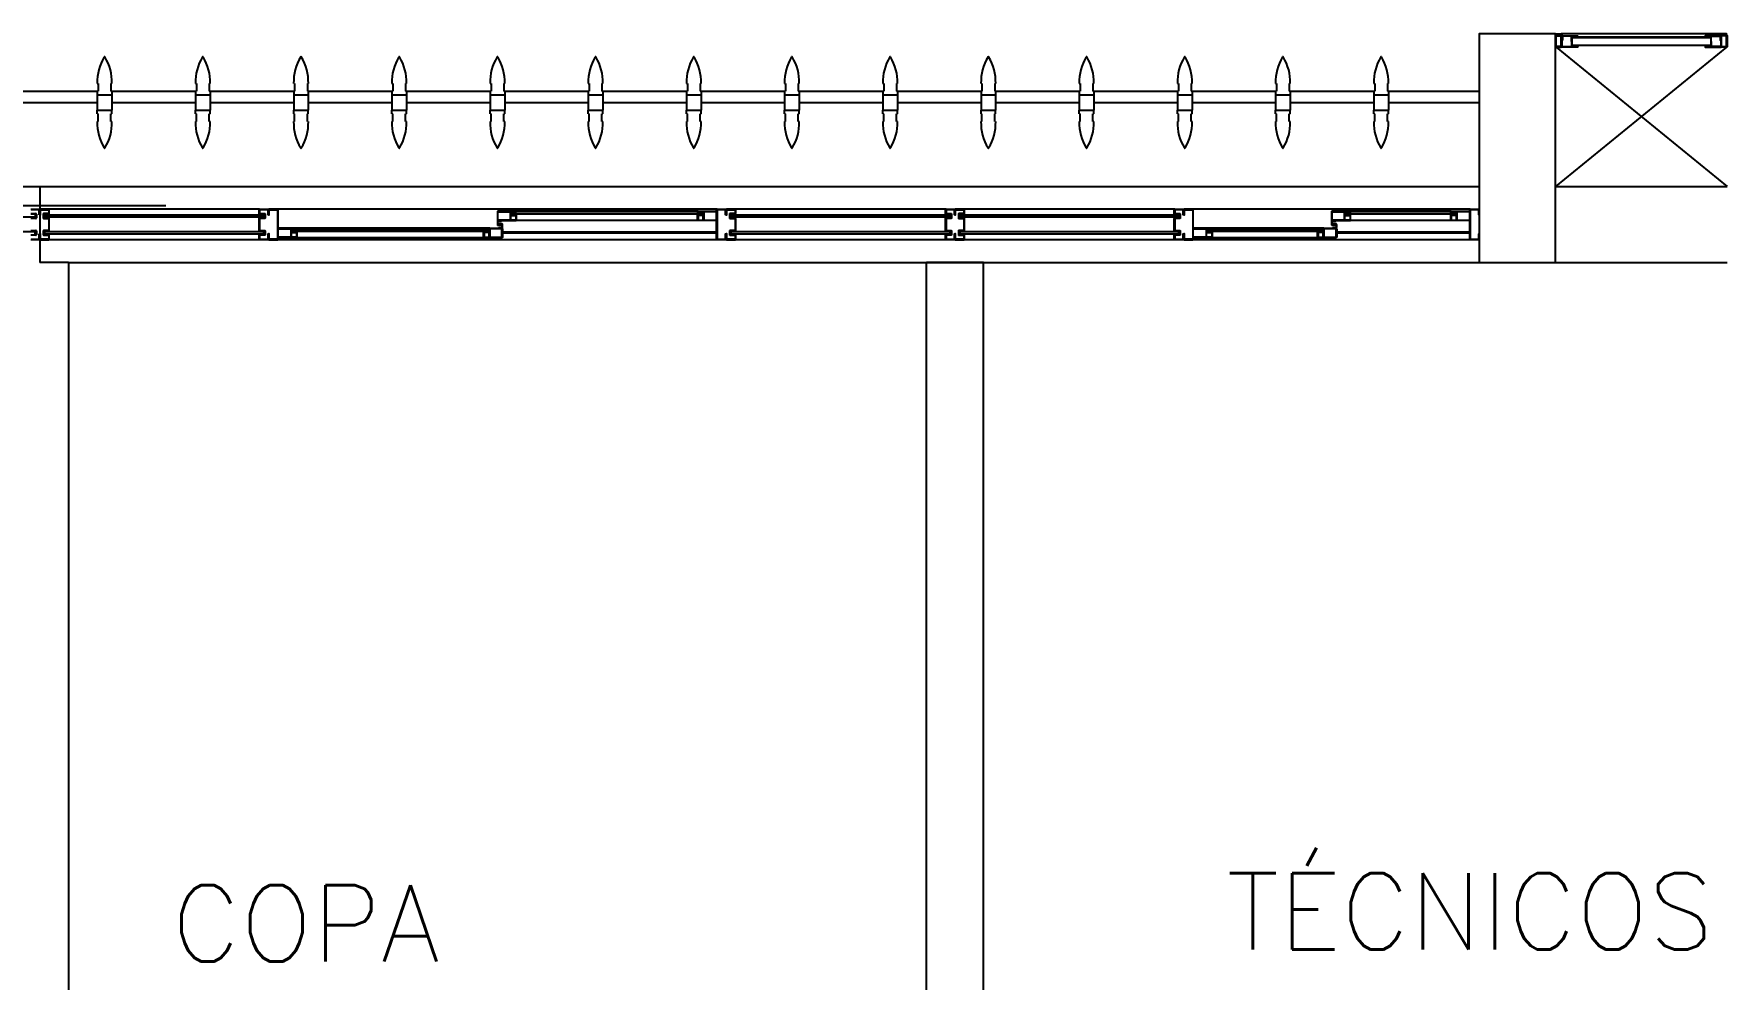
# Model space of a CAD drawing. Header units: millimetres. Extents: x 1887 to 2405, y 1100 to 1335.
# Drawn here: x 2138.969 to 2143.41, y 1179.169 to 1181.648 of the extents above; entities that cross this region are included whole.
import ezdxf

# ---------------------------------------------------------------- set-up
doc = ezdxf.new("R2010")
doc.units = ezdxf.units.MM
doc.linetypes.add('HIDDEN', pattern=[0.375, 0.25, -0.125])
for name, color, linetype in [('AR- ALV1', 235, 'Continuous'), ('AR-ALV', 2, 'Continuous'), ('AR-BRISES', 1, 'Continuous'), ('AR-ESQ', 1, 'Continuous'), ('AR-ESTC', 3, 'Continuous'), ('AR-PEITORIL', 1, 'Continuous'), ('AR-SHAFT', 1, 'Continuous'), ('BR-PAINEL', 1, 'Continuous'), ('BR-SUPORTE', 1, 'Continuous'), ('DT-ESQ-BAGUETE-C', 2, 'Continuous'), ('DT-ESQ-BAGUETE-V', 1, 'Continuous'), ('DT-ESQ-CHAPA DOBRADA-V', 1, 'Continuous'), ('DT-ESQ-MARCO-V', 1, 'Continuous'), ('DT-ESQ-PERFIL CADEIRA-C', 2, 'Continuous'), ('DT-ESQ-PERFIL CADEIRA-V', 1, 'Continuous'), ('DT-ESQ-PERFIL U SIMPLES-C', 2, 'Continuous'), ('DT-ESQ-PERFIL U-C', 2, 'Continuous'), ('DT-ESQ-PERFIL U-V', 1, 'Continuous'), ('DT-ESQ-VENEZIANA-C', 2, 'Continuous'), ('DT-ESQ-VENEZIANA-V', 2, 'Continuous'), ('DT-ESQ-VIDRO-C', 2, 'Continuous'), ('DT-ESQ-VIDRO-PROJ', 1, 'HIDDEN'), ('DT-ESQ-VIDRO-V', 2, 'Continuous'), ('TEXTO', 2, 'Continuous')]:
    doc.layers.add(name, color=color, linetype=linetype)
doc.styles.add('UNB-100', font='simplex.shx', dxfattribs={"height": 0.2})

# ---------------------------------------------------------------- blocks, each defined once
blk = doc.blocks.new('EF21-P')
at = {"layer": 'DT-ESQ-BAGUETE-C', "ltscale": 0.1}
for points in [[(0.4225, -0.08), (0.409, -0.08), (0.409, -0.0785), (0.422, -0.0785, 0.414214), (0.4225, -0.078), (0.4225, -0.067, 0.414214), (0.422, -0.0665), (0.409, -0.0665), (0.409, -0.065), (0.4225, -0.065, -0.414214), (0.424, -0.0665), (0.424, -0.0785, -0.414214)], [(0.7015, -0.08), (0.715, -0.08), (0.715, -0.0785), (0.702, -0.0785, -0.414214), (0.7015, -0.078), (0.7015, -0.067, -0.414214), (0.702, -0.0665), (0.715, -0.0665), (0.715, -0.065), (0.7015, -0.065, 0.414214), (0.7, -0.0665), (0.7, -0.0785, 0.414214)], [(2.61, -0.08), (2.5965, -0.08), (2.5965, -0.0785), (2.6095, -0.0785, 0.414214), (2.61, -0.078), (2.61, -0.067, 0.414214), (2.6095, -0.0665), (2.5965, -0.0665), (2.5965, -0.065), (2.61, -0.065, -0.414214), (2.6115, -0.0665), (2.6115, -0.0785, -0.414214)], [(3.1015, -0.08), (3.115, -0.08), (3.115, -0.0785), (3.102, -0.0785, -0.414214), (3.1015, -0.078), (3.1015, -0.067, -0.414214), (3.102, -0.0665), (3.115, -0.0665), (3.115, -0.065), (3.1015, -0.065, 0.414214), (3.1, -0.0665), (3.1, -0.0785, 0.414214)], [(0.0735, -0.125), (0.06, -0.125), (0.06, -0.1235), (0.073, -0.1235, 0.414214), (0.0735, -0.123), (0.0735, -0.112, 0.414214), (0.073, -0.1115), (0.06, -0.1115), (0.06, -0.11), (0.0735, -0.11, -0.414214), (0.075, -0.1115), (0.075, -0.1235, -0.414214)], [(0.339, -0.125), (0.3525, -0.125), (0.3525, -0.1235), (0.3395, -0.1235, -0.414214), (0.339, -0.123), (0.339, -0.112, -0.414214), (0.3395, -0.1115), (0.3525, -0.1115), (0.3525, -0.11), (0.339, -0.11, 0.414214), (0.3375, -0.1115), (0.3375, -0.1235, 0.414214)], [(2.0485, -0.125), (2.035, -0.125), (2.035, -0.1235), (2.048, -0.1235, 0.414214), (2.0485, -0.123), (2.0485, -0.112, 0.414214), (2.048, -0.1115), (2.035, -0.1115), (2.035, -0.11), (2.0485, -0.11, -0.414214), (2.05, -0.1115), (2.05, -0.1235, -0.414214)], [(2.5265, -0.125), (2.54, -0.125), (2.54, -0.1235), (2.527, -0.1235, -0.414214), (2.5265, -0.123), (2.5265, -0.112, -0.414214), (2.527, -0.1115), (2.54, -0.1115), (2.54, -0.11), (2.5265, -0.11, 0.414214), (2.525, -0.1115), (2.525, -0.1235, 0.414214)]]:
    blk.add_lwpolyline(points, format="xyb", close=True, dxfattribs=at)
at = {"layer": 'DT-ESQ-BAGUETE-V', "ltscale": 0.1}
for p, q in [((0.4225, -0.065), (0.7015, -0.065)), ((2.61, -0.065), (3.1015, -0.065)), ((0.0735, -0.11), (0.339, -0.11)), ((2.0485, -0.11), (2.5265, -0.11))]:
    blk.add_line(p, q, dxfattribs=at)
at = {"layer": 'DT-ESQ-CHAPA DOBRADA-V', "ltscale": 0.1}
for p, q in [((0.025, -0.077), (0.374, -0.077)), ((0.025, -0.08), (0.374, -0.08)), ((2, -0.077), (2.5615, -0.077)), ((2, -0.08), (2.5615, -0.08))]:
    blk.add_line(p, q, dxfattribs=at)
at = {"layer": 'DT-ESQ-MARCO-V', "ltscale": 0.1}
for p, q in [((0.7985, -0.06), (1.3515, -0.06)), ((1.3985, -0.06), (1.9515, -0.06)), ((3.1985, -0.06), (3.7515, -0.06)), ((0.7985, -0.14), (1.3515, -0.14)), ((1.3985, -0.14), (1.9515, -0.14)), ((3.1985, -0.14), (3.7515, -0.14))]:
    blk.add_line(p, q, dxfattribs=at)
at = {"layer": 'DT-ESQ-PERFIL CADEIRA-C', "ltscale": 0.1}
for p, q in [((0.376, -0.0885), (0.4225, -0.0885)), ((0.75, -0.0885), (0.7015, -0.0885)), ((2.5635, -0.0885), (2.61, -0.0885)), ((3.15, -0.0885), (3.1015, -0.0885)), ((0.025, -0.1335), (0.0735, -0.1335)), ((0.3855, -0.1335), (0.339, -0.1335)), ((2, -0.1335), (2.0485, -0.1335)), ((2.573, -0.1335), (2.5265, -0.1335))]:
    blk.add_line(p, q, dxfattribs=at)
for points in [[(0.4225, -0.087, -1), (0.4225, -0.09), (0.376, -0.09, -0.414214), (0.374, -0.088), (0.374, -0.067, -0.414214), (0.376, -0.065), (0.4075, -0.065, -0.414214), (0.409, -0.0665), (0.409, -0.087)], [(0.409, -0.0885, -0.198913), (0.4079, -0.0881, -0.198913), (0.4075, -0.087), (0.4075, -0.067, 0.414214), (0.407, -0.0665), (0.376, -0.0665, 0.414214), (0.3755, -0.067), (0.3755, -0.088, 0.414214), (0.376, -0.0885)], [(0.7015, -0.09), (0.75, -0.09), (0.75, -0.0885), (0.715, -0.0885, 0.198912), (0.7161, -0.0881, 0.198913), (0.7165, -0.087), (0.7165, -0.067, -0.414214), (0.717, -0.0665), (0.75, -0.0665), (0.75, -0.065), (0.7165, -0.065, 0.414214), (0.715, -0.0665), (0.715, -0.0785), (0.715, -0.08), (0.715, -0.087), (0.7015, -0.087, 1)], [(2.61, -0.087, -1), (2.61, -0.09), (2.5635, -0.09, -0.414214), (2.5615, -0.088), (2.5615, -0.067, -0.414214), (2.5635, -0.065), (2.595, -0.065, -0.414214), (2.5965, -0.0665), (2.5965, -0.087)], [(2.5965, -0.0885, -0.198913), (2.5954, -0.0881, -0.198913), (2.595, -0.087), (2.595, -0.067, 0.414214), (2.5945, -0.0665), (2.5635, -0.0665, 0.414214), (2.563, -0.067), (2.563, -0.088, 0.414214), (2.5635, -0.0885)], [(3.1015, -0.09), (3.15, -0.09), (3.15, -0.0885), (3.115, -0.0885, 0.198912), (3.1161, -0.0881, 0.198913), (3.1165, -0.087), (3.1165, -0.067, -0.414214), (3.117, -0.0665), (3.15, -0.0665), (3.15, -0.065), (3.1165, -0.065, 0.414214), (3.115, -0.0665), (3.115, -0.0785), (3.115, -0.08), (3.115, -0.087), (3.1015, -0.087, 1)], [(0.0735, -0.135), (0.025, -0.135), (0.025, -0.1335), (0.06, -0.1335, -0.198912), (0.0589, -0.1331, -0.198913), (0.0585, -0.132), (0.0585, -0.112, 0.414214), (0.058, -0.1115), (0.025, -0.1115), (0.025, -0.11), (0.0585, -0.11, -0.414214), (0.06, -0.1115), (0.06, -0.1235), (0.06, -0.125), (0.06, -0.132), (0.0735, -0.132, -1)], [(0.339, -0.132, 1), (0.339, -0.135), (0.3855, -0.135, 0.414214), (0.3875, -0.133), (0.3875, -0.112, 0.414214), (0.3855, -0.11), (0.354, -0.11, 0.414214), (0.3525, -0.1115), (0.3525, -0.132)], [(0.3525, -0.1335, 0.198913), (0.3536, -0.1331, 0.198913), (0.354, -0.132), (0.354, -0.112, -0.414214), (0.3545, -0.1115), (0.3855, -0.1115, -0.414214), (0.386, -0.112), (0.386, -0.133, -0.414214), (0.3855, -0.1335)], [(2.0485, -0.135), (2, -0.135), (2, -0.1335), (2.035, -0.1335, -0.198912), (2.0339, -0.1331, -0.198913), (2.0335, -0.132), (2.0335, -0.112, 0.414214), (2.033, -0.1115), (2, -0.1115), (2, -0.11), (2.0335, -0.11, -0.414214), (2.035, -0.1115), (2.035, -0.1235), (2.035, -0.125), (2.035, -0.132), (2.0485, -0.132, -1)], [(2.5265, -0.132, 1), (2.5265, -0.135), (2.573, -0.135, 0.414214), (2.575, -0.133), (2.575, -0.112, 0.414214), (2.573, -0.11), (2.5415, -0.11, 0.414214), (2.54, -0.1115), (2.54, -0.132)], [(2.54, -0.1335, 0.198913), (2.5411, -0.1331, 0.198913), (2.5415, -0.132), (2.5415, -0.112, -0.414214), (2.542, -0.1115), (2.573, -0.1115, -0.414214), (2.5735, -0.112), (2.5735, -0.133, -0.414214), (2.573, -0.1335)]]:
    blk.add_lwpolyline(points, format="xyb", close=True, dxfattribs=at)
at = {"layer": 'DT-ESQ-PERFIL CADEIRA-V', "ltscale": 0.1}
for p, q in [((0.4075, -0.09), (0.7015, -0.09)), ((2.595, -0.09), (3.1015, -0.09)), ((0.0735, -0.135), (0.339, -0.135)), ((2.0485, -0.135), (2.5265, -0.135))]:
    blk.add_line(p, q, dxfattribs=at)
at = {"layer": 'DT-ESQ-PERFIL U SIMPLES-C', "ltscale": 0.1}
for points in [[(0.376, -0.102), (0.384, -0.102), (0.384, -0.1005), (0.376, -0.1005, -0.414214), (0.3755, -0.1), (0.3755, -0.092, -0.414214), (0.376, -0.0915), (0.384, -0.0915), (0.384, -0.09), (0.376, -0.09, 0.414214), (0.374, -0.092), (0.374, -0.1, 0.414214)], [(0.3855, -0.098), (0.3775, -0.098), (0.3775, -0.0995), (0.3855, -0.0995, -0.414214), (0.386, -0.1), (0.386, -0.108, -0.414214), (0.3855, -0.1085), (0.3775, -0.1085), (0.3775, -0.11), (0.3855, -0.11, 0.414214), (0.3875, -0.108), (0.3875, -0.1, 0.414214)], [(2.5635, -0.102), (2.5715, -0.102), (2.5715, -0.1005), (2.5635, -0.1005, -0.414214), (2.563, -0.1), (2.563, -0.092, -0.414214), (2.5635, -0.0915), (2.5715, -0.0915), (2.5715, -0.09), (2.5635, -0.09, 0.414214), (2.5615, -0.092), (2.5615, -0.1, 0.414214)], [(2.573, -0.098), (2.565, -0.098), (2.565, -0.0995), (2.573, -0.0995, -0.414214), (2.5735, -0.1), (2.5735, -0.108, -0.414214), (2.573, -0.1085), (2.565, -0.1085), (2.565, -0.11), (2.573, -0.11, 0.414214), (2.575, -0.108), (2.575, -0.1, 0.414214)]]:
    blk.add_lwpolyline(points, format="xyb", close=True, dxfattribs=at)
at = {"layer": 'DT-ESQ-PERFIL U-C', "ltscale": 0.1}
for points in [[(0, -0.0615, -0.414214), (0.0015, -0.06), (0.0235, -0.06, -0.414214), (0.025, -0.0615), (0.025, -0.1385, -0.414214), (0.0235, -0.14), (0.0015, -0.14, -0.414214), (0, -0.1385), (0, -0.125), (0.0015, -0.125), (0.0015, -0.138, 0.414214), (0.002, -0.1385), (0.023, -0.1385, 0.414214), (0.0235, -0.138), (0.0235, -0.062, 0.414214), (0.023, -0.0615), (0.002, -0.0615, 0.414214), (0.0015, -0.062), (0.0015, -0.075), (0, -0.075)], [(0.775, -0.0615, 0.414214), (0.7735, -0.06), (0.7515, -0.06, 0.414214), (0.75, -0.0615), (0.75, -0.1385, 0.414214), (0.7515, -0.14), (0.7735, -0.14, 0.414214), (0.775, -0.1385), (0.775, -0.125), (0.7735, -0.125), (0.7735, -0.138, -0.414214), (0.773, -0.1385), (0.752, -0.1385, -0.414214), (0.7515, -0.138), (0.7515, -0.062, -0.414214), (0.752, -0.0615), (0.773, -0.0615, -0.414214), (0.7735, -0.062), (0.7735, -0.075), (0.775, -0.075)], [(0.8, -0.1285), (0.8, -0.1385, -0.414214), (0.7985, -0.14), (0.7765, -0.14, -0.414214), (0.775, -0.1385), (0.775, -0.125), (0.7765, -0.125), (0.7765, -0.138, 0.414214), (0.777, -0.1385), (0.798, -0.1385, 0.414214), (0.7985, -0.138), (0.7985, -0.1285), (0.7855, -0.1285, -0.414214), (0.784, -0.127), (0.784, -0.117, -0.414214), (0.7855, -0.1155), (0.7985, -0.1155), (0.7985, -0.0845), (0.7855, -0.0845, -0.414214), (0.784, -0.083), (0.784, -0.073, -0.414214), (0.7855, -0.0715), (0.7985, -0.0715), (0.7985, -0.062, 0.414214), (0.798, -0.0615), (0.777, -0.0615, 0.414214), (0.7765, -0.062), (0.7765, -0.075), (0.775, -0.075), (0.775, -0.0615, -0.414214), (0.7765, -0.06), (0.7985, -0.06, -0.414214), (0.8, -0.0615), (0.8, -0.0715, -0.414214), (0.7985, -0.073), (0.7855, -0.073), (0.7855, -0.083), (0.7985, -0.083), (0.7985, -0.083, -0.414214), (0.8, -0.0845), (0.8, -0.1155, -0.414214), (0.7985, -0.117), (0.7985, -0.117), (0.7855, -0.117), (0.7855, -0.127), (0.7985, -0.127, -0.414214)], [(1.35, -0.1285), (1.35, -0.1385, 0.414214), (1.3515, -0.14), (1.3735, -0.14, 0.414214), (1.375, -0.1385), (1.375, -0.125), (1.3735, -0.125), (1.3735, -0.138, -0.414214), (1.373, -0.1385), (1.352, -0.1385, -0.414214), (1.3515, -0.138), (1.3515, -0.1285), (1.3645, -0.1285, 0.414214), (1.366, -0.127), (1.366, -0.117, 0.414214), (1.3645, -0.1155), (1.3515, -0.1155), (1.3515, -0.0845), (1.3645, -0.0845, 0.414214), (1.366, -0.083), (1.366, -0.073, 0.414214), (1.3645, -0.0715), (1.3515, -0.0715), (1.3515, -0.062, -0.414214), (1.352, -0.0615), (1.373, -0.0615, -0.414214), (1.3735, -0.062), (1.3735, -0.075), (1.375, -0.075), (1.375, -0.0615, 0.414214), (1.3735, -0.06), (1.3515, -0.06, 0.414214), (1.35, -0.0615), (1.35, -0.0715, 0.414214), (1.3515, -0.073), (1.3645, -0.073), (1.3645, -0.083), (1.3515, -0.083), (1.3515, -0.083, 0.414214), (1.35, -0.0845), (1.35, -0.1155, 0.414214), (1.3515, -0.117), (1.3515, -0.117), (1.3645, -0.117), (1.3645, -0.127), (1.3515, -0.127, 0.414214)], [(1.4, -0.1285), (1.4, -0.1385, -0.414214), (1.3985, -0.14), (1.3765, -0.14, -0.414214), (1.375, -0.1385), (1.375, -0.125), (1.3765, -0.125), (1.3765, -0.138, 0.414214), (1.377, -0.1385), (1.398, -0.1385, 0.414214), (1.3985, -0.138), (1.3985, -0.1285), (1.3855, -0.1285, -0.414214), (1.384, -0.127), (1.384, -0.117, -0.414214), (1.3855, -0.1155), (1.3985, -0.1155), (1.3985, -0.0845), (1.3855, -0.0845, -0.414214), (1.384, -0.083), (1.384, -0.073, -0.414214), (1.3855, -0.0715), (1.3985, -0.0715), (1.3985, -0.062, 0.414214), (1.398, -0.0615), (1.377, -0.0615, 0.414214), (1.3765, -0.062), (1.3765, -0.075), (1.375, -0.075), (1.375, -0.0615, -0.414214), (1.3765, -0.06), (1.3985, -0.06, -0.414214), (1.4, -0.0615), (1.4, -0.0715, -0.414214), (1.3985, -0.073), (1.3855, -0.073), (1.3855, -0.083), (1.3985, -0.083), (1.3985, -0.083, -0.414214), (1.4, -0.0845), (1.4, -0.1155, -0.414214), (1.3985, -0.117), (1.3985, -0.117), (1.3855, -0.117), (1.3855, -0.127), (1.3985, -0.127, -0.414214)], [(1.95, -0.1285), (1.95, -0.1385, 0.414214), (1.9515, -0.14), (1.9735, -0.14, 0.414214), (1.975, -0.1385), (1.975, -0.125), (1.9735, -0.125), (1.9735, -0.138, -0.414214), (1.973, -0.1385), (1.952, -0.1385, -0.414214), (1.9515, -0.138), (1.9515, -0.1285), (1.9645, -0.1285, 0.414214), (1.966, -0.127), (1.966, -0.117, 0.414214), (1.9645, -0.1155), (1.9515, -0.1155), (1.9515, -0.0845), (1.9645, -0.0845, 0.414214), (1.966, -0.083), (1.966, -0.073, 0.414214), (1.9645, -0.0715), (1.9515, -0.0715), (1.9515, -0.062, -0.414214), (1.952, -0.0615), (1.973, -0.0615, -0.414214), (1.9735, -0.062), (1.9735, -0.075), (1.975, -0.075), (1.975, -0.0615, 0.414214), (1.9735, -0.06), (1.9515, -0.06, 0.414214), (1.95, -0.0615), (1.95, -0.0715, 0.414214), (1.9515, -0.073), (1.9645, -0.073), (1.9645, -0.083), (1.9515, -0.083), (1.9515, -0.083, 0.414214), (1.95, -0.0845), (1.95, -0.1155, 0.414214), (1.9515, -0.117), (1.9515, -0.117), (1.9645, -0.117), (1.9645, -0.127), (1.9515, -0.127, 0.414214)], [(1.975, -0.0615, -0.414214), (1.9765, -0.06), (1.9985, -0.06, -0.414214), (2, -0.0615), (2, -0.1385, -0.414214), (1.9985, -0.14), (1.9765, -0.14, -0.414214), (1.975, -0.1385), (1.975, -0.125), (1.9765, -0.125), (1.9765, -0.138, 0.414214), (1.977, -0.1385), (1.998, -0.1385, 0.414214), (1.9985, -0.138), (1.9985, -0.062, 0.414214), (1.998, -0.0615), (1.977, -0.0615, 0.414214), (1.9765, -0.062), (1.9765, -0.075), (1.975, -0.075)], [(3.175, -0.0615, 0.414214), (3.1735, -0.06), (3.1515, -0.06, 0.414214), (3.15, -0.0615), (3.15, -0.1385, 0.414214), (3.1515, -0.14), (3.1735, -0.14, 0.414214), (3.175, -0.1385), (3.175, -0.125), (3.1735, -0.125), (3.1735, -0.138, -0.414214), (3.173, -0.1385), (3.152, -0.1385, -0.414214), (3.1515, -0.138), (3.1515, -0.062, -0.414214), (3.152, -0.0615), (3.173, -0.0615, -0.414214), (3.1735, -0.062), (3.1735, -0.075), (3.175, -0.075)], [(3.2, -0.1285), (3.2, -0.1385, -0.414214), (3.1985, -0.14), (3.1765, -0.14, -0.414214), (3.175, -0.1385), (3.175, -0.125), (3.1765, -0.125), (3.1765, -0.138, 0.414214), (3.177, -0.1385), (3.198, -0.1385, 0.414214), (3.1985, -0.138), (3.1985, -0.1285), (3.1855, -0.1285, -0.414214), (3.184, -0.127), (3.184, -0.117, -0.414214), (3.1855, -0.1155), (3.1985, -0.1155), (3.1985, -0.0845), (3.1855, -0.0845, -0.414214), (3.184, -0.083), (3.184, -0.073, -0.414214), (3.1855, -0.0715), (3.1985, -0.0715), (3.1985, -0.062, 0.414214), (3.198, -0.0615), (3.177, -0.0615, 0.414214), (3.1765, -0.062), (3.1765, -0.075), (3.175, -0.075), (3.175, -0.0615, -0.414214), (3.1765, -0.06), (3.1985, -0.06, -0.414214), (3.2, -0.0615), (3.2, -0.0715, -0.414214), (3.1985, -0.073), (3.1855, -0.073), (3.1855, -0.083), (3.1985, -0.083), (3.1985, -0.083, -0.414214), (3.2, -0.0845), (3.2, -0.1155, -0.414214), (3.1985, -0.117), (3.1985, -0.117), (3.1855, -0.117), (3.1855, -0.127), (3.1985, -0.127, -0.414214)], [(3.75, -0.1285), (3.75, -0.1385, 0.414214), (3.7515, -0.14), (3.7735, -0.14, 0.414214), (3.775, -0.1385), (3.775, -0.125), (3.7735, -0.125), (3.7735, -0.138, -0.414214), (3.773, -0.1385), (3.752, -0.1385, -0.414214), (3.7515, -0.138), (3.7515, -0.1285), (3.7645, -0.1285, 0.414214), (3.766, -0.127), (3.766, -0.117, 0.414214), (3.7645, -0.1155), (3.7515, -0.1155), (3.7515, -0.0845), (3.7645, -0.0845, 0.414214), (3.766, -0.083), (3.766, -0.073, 0.414214), (3.7645, -0.0715), (3.7515, -0.0715), (3.7515, -0.062, -0.414214), (3.752, -0.0615), (3.773, -0.0615, -0.414214), (3.7735, -0.062), (3.7735, -0.075), (3.775, -0.075), (3.775, -0.0615, 0.414214), (3.7735, -0.06), (3.7515, -0.06, 0.414214), (3.75, -0.0615), (3.75, -0.0715, 0.414214), (3.7515, -0.073), (3.7645, -0.073), (3.7645, -0.083), (3.7515, -0.083), (3.7515, -0.083, 0.414214), (3.75, -0.0845), (3.75, -0.1155, 0.414214), (3.7515, -0.117), (3.7515, -0.117), (3.7645, -0.117), (3.7645, -0.127), (3.7515, -0.127, 0.414214)]]:
    blk.add_lwpolyline(points, format="xyb", close=True, dxfattribs=at)
at = {"layer": 'DT-ESQ-PERFIL U-V', "ltscale": 0.1}
for p, q in [((0.0235, -0.06), (0.7515, -0.06)), ((1.9985, -0.06), (3.1515, -0.06)), ((0.0235, -0.14), (0.7515, -0.14)), ((1.9985, -0.14), (3.1515, -0.14))]:
    blk.add_line(p, q, dxfattribs=at)
at = {"layer": 'DT-ESQ-VIDRO-C', "ltscale": 0.1}
for points in [[(0.7125, -0.085), (0.7125, -0.082), (0.4115, -0.082), (0.4115, -0.085)], [(1.3625, -0.081), (1.3625, -0.075), (0.7875, -0.075), (0.7875, -0.081)], [(1.9625, -0.081), (1.9625, -0.075), (1.3875, -0.075), (1.3875, -0.081)], [(3.1125, -0.085), (3.1125, -0.082), (2.599, -0.082), (2.599, -0.085)], [(3.7625, -0.081), (3.7625, -0.075), (3.1875, -0.075), (3.1875, -0.081)], [(0.063, -0.13), (0.063, -0.127), (0.3495, -0.127), (0.3495, -0.13)], [(2.038, -0.13), (2.038, -0.127), (2.537, -0.127), (2.537, -0.13)]]:
    blk.add_lwpolyline(points, close=True, dxfattribs=at)
at = {"layer": 'DT-ESQ-VIDRO-PROJ', "ltscale": 0.1}
for points in [[(3.7985, -0.14), (3.7765, -0.14, -0.414214), (3.775, -0.1385), (3.775, -0.125), (3.7765, -0.125), (3.7765, -0.138, 0.414214), (3.777, -0.1385), (3.798, -0.1385, 0.414214)], [(3.7985, -0.1285), (3.7855, -0.1285, -0.414214), (3.784, -0.127), (3.784, -0.117, -0.414214), (3.7855, -0.1155), (3.7985, -0.1155)], [(3.7985, -0.0845), (3.7855, -0.0845, -0.414214), (3.784, -0.083), (3.784, -0.073, -0.414214), (3.7855, -0.0715), (3.7985, -0.0715)], [(3.798, -0.0615), (3.777, -0.0615, 0.414214), (3.7765, -0.062), (3.7765, -0.075), (3.775, -0.075), (3.775, -0.0615, -0.414214), (3.7765, -0.06), (3.7985, -0.06, -0.414214)], [(3.7985, -0.117), (3.7855, -0.117), (3.7855, -0.127), (3.7985, -0.127, -0.414214)]]:
    blk.add_lwpolyline(points, format="xyb", dxfattribs=at)
blk.add_lwpolyline([(3.7985, -0.073), (3.7855, -0.073), (3.7855, -0.083), (3.7985, -0.083)], dxfattribs=at)
for points in [[(4.3625, -0.081), (4.3625, -0.075), (3.7875, -0.075), (3.7875, -0.081)], [(4.3625, -0.119), (4.3625, -0.125), (3.7875, -0.125), (3.7875, -0.119)]]:
    blk.add_lwpolyline(points, close=True, dxfattribs=at)
at = {"layer": 'DT-ESQ-VIDRO-V', "ltscale": 0.1}
for points in [[(1.3625, -0.119), (1.3625, -0.125), (0.7875, -0.125), (0.7875, -0.119)], [(1.9625, -0.119), (1.9625, -0.125), (1.3875, -0.125), (1.3875, -0.119)], [(3.7625, -0.119), (3.7625, -0.125), (3.1875, -0.125), (3.1875, -0.119)]]:
    blk.add_lwpolyline(points, close=True, dxfattribs=at)
blk = doc.blocks.new('BR-MODULO8')
at = {"layer": 'BR-PAINEL'}
for p, q in [((-3.6242, 0.27), (-3.6217, 0.27)), ((-3.6217, 0.27), (-3.6217, 0.25)), ((-3.5883, 0.27), (-3.5883, 0.25)), ((-3.5858, 0.27), (-3.5883, 0.27)), ((-3.3667, 0.27), (-3.3642, 0.27)), ((-3.3642, 0.27), (-3.3642, 0.25)), ((-3.3308, 0.27), (-3.3308, 0.25)), ((-3.3283, 0.27), (-3.3308, 0.27)), ((-3.1092, 0.27), (-3.1067, 0.27)), ((-3.1067, 0.27), (-3.1067, 0.25)), ((-3.0733, 0.27), (-3.0733, 0.25)), ((-3.0708, 0.27), (-3.0733, 0.27)), ((-2.8517, 0.27), (-2.8492, 0.27)), ((-2.8492, 0.27), (-2.8492, 0.25)), ((-2.8158, 0.27), (-2.8158, 0.25)), ((-2.8133, 0.27), (-2.8158, 0.27)), ((-2.5942, 0.27), (-2.5917, 0.27)), ((-2.5917, 0.27), (-2.5917, 0.25)), ((-2.5583, 0.27), (-2.5583, 0.25)), ((-2.5558, 0.27), (-2.5583, 0.27)), ((-2.3367, 0.27), (-2.3342, 0.27)), ((-2.3342, 0.27), (-2.3342, 0.25)), ((-2.3008, 0.27), (-2.3008, 0.25)), ((-2.2983, 0.27), (-2.3008, 0.27)), ((-2.0792, 0.27), (-2.0767, 0.27)), ((-2.0767, 0.27), (-2.0767, 0.25)), ((-2.0433, 0.27), (-2.0433, 0.25)), ((-2.0408, 0.27), (-2.0433, 0.27)), ((-1.8217, 0.27), (-1.8192, 0.27)), ((-1.8192, 0.27), (-1.8192, 0.25)), ((-1.7858, 0.27), (-1.7858, 0.25)), ((-1.7833, 0.27), (-1.7858, 0.27)), ((-1.5642, 0.27), (-1.5617, 0.27)), ((-1.5617, 0.27), (-1.5617, 0.25)), ((-1.5283, 0.27), (-1.5283, 0.25)), ((-1.5258, 0.27), (-1.5283, 0.27)), ((-1.3067, 0.27), (-1.3042, 0.27)), ((-1.3042, 0.27), (-1.3042, 0.25)), ((-1.2708, 0.27), (-1.2708, 0.25)), ((-1.2683, 0.27), (-1.2708, 0.27)), ((-1.0492, 0.27), (-1.0467, 0.27)), ((-1.0467, 0.27), (-1.0467, 0.25)), ((-1.0133, 0.27), (-1.0133, 0.25)), ((-1.0108, 0.27), (-1.0133, 0.27)), ((-0.7917, 0.27), (-0.7892, 0.27)), ((-0.7892, 0.27), (-0.7892, 0.25)), ((-0.7558, 0.27), (-0.7558, 0.25)), ((-0.7533, 0.27), (-0.7558, 0.27)), ((-0.5342, 0.27), (-0.5317, 0.27)), ((-0.5317, 0.27), (-0.5317, 0.25)), ((-0.4958, 0.27), (-0.4983, 0.27)), ((-0.4983, 0.27), (-0.4983, 0.25)), ((-0.2767, 0.27), (-0.2742, 0.27)), ((-0.2742, 0.27), (-0.2742, 0.25)), ((-0.2408, 0.27), (-0.2408, 0.25)), ((-0.2383, 0.27), (-0.2408, 0.27)), ((-3.6242, 0.25), (-3.6242, 0.24)), ((-3.6242, 0.25), (-3.6217, 0.25)), ((-3.6242, 0.24), (-3.5858, 0.24)), ((-3.6242, 0.24), (-3.6242, 0.2)), ((-3.5858, 0.25), (-3.5883, 0.25)), ((-3.5858, 0.25), (-3.5858, 0.24)), ((-3.5858, 0.24), (-3.5858, 0.2)), ((-3.3667, 0.25), (-3.3667, 0.24)), ((-3.3667, 0.25), (-3.3642, 0.25)), ((-3.3667, 0.24), (-3.3283, 0.24)), ((-3.3667, 0.24), (-3.3667, 0.2)), ((-3.3283, 0.25), (-3.3308, 0.25)), ((-3.3283, 0.25), (-3.3283, 0.24)), ((-3.3283, 0.24), (-3.3283, 0.2)), ((-3.1092, 0.25), (-3.1092, 0.24)), ((-3.1092, 0.25), (-3.1067, 0.25)), ((-3.1092, 0.24), (-3.0708, 0.24)), ((-3.1092, 0.24), (-3.1092, 0.2)), ((-3.0708, 0.25), (-3.0733, 0.25)), ((-3.0708, 0.25), (-3.0708, 0.24)), ((-3.0708, 0.24), (-3.0708, 0.2)), ((-2.8517, 0.25), (-2.8517, 0.24)), ((-2.8517, 0.25), (-2.8492, 0.25)), ((-2.8517, 0.24), (-2.8133, 0.24)), ((-2.8517, 0.24), (-2.8517, 0.2)), ((-2.8133, 0.25), (-2.8158, 0.25)), ((-2.8133, 0.25), (-2.8133, 0.24)), ((-2.8133, 0.24), (-2.8133, 0.2)), ((-2.5942, 0.25), (-2.5942, 0.24)), ((-2.5942, 0.25), (-2.5917, 0.25)), ((-2.5942, 0.24), (-2.5558, 0.24)), ((-2.5942, 0.24), (-2.5942, 0.2)), ((-2.5558, 0.25), (-2.5583, 0.25)), ((-2.5558, 0.25), (-2.5558, 0.24)), ((-2.5558, 0.24), (-2.5558, 0.2)), ((-2.3367, 0.25), (-2.3367, 0.24)), ((-2.3367, 0.25), (-2.3342, 0.25)), ((-2.3367, 0.24), (-2.2983, 0.24)), ((-2.3367, 0.24), (-2.3367, 0.2)), ((-2.2983, 0.25), (-2.3008, 0.25)), ((-2.2983, 0.25), (-2.2983, 0.24)), ((-2.2983, 0.24), (-2.2983, 0.2)), ((-2.0792, 0.25), (-2.0792, 0.24)), ((-2.0792, 0.25), (-2.0767, 0.25)), ((-2.0792, 0.24), (-2.0408, 0.24)), ((-2.0792, 0.24), (-2.0792, 0.2)), ((-2.0408, 0.25), (-2.0433, 0.25)), ((-2.0408, 0.25), (-2.0408, 0.24)), ((-2.0408, 0.24), (-2.0408, 0.2)), ((-1.8217, 0.25), (-1.8217, 0.24)), ((-1.8217, 0.25), (-1.8192, 0.25)), ((-1.8217, 0.24), (-1.7833, 0.24)), ((-1.8217, 0.24), (-1.8217, 0.2)), ((-1.7833, 0.25), (-1.7858, 0.25)), ((-1.7833, 0.25), (-1.7833, 0.24)), ((-1.7833, 0.24), (-1.7833, 0.2)), ((-1.5642, 0.25), (-1.5642, 0.24)), ((-1.5642, 0.25), (-1.5617, 0.25)), ((-1.5642, 0.24), (-1.5258, 0.24)), ((-1.5642, 0.24), (-1.5642, 0.2)), ((-1.5258, 0.25), (-1.5283, 0.25)), ((-1.5258, 0.25), (-1.5258, 0.24)), ((-1.5258, 0.24), (-1.5258, 0.2)), ((-1.3067, 0.25), (-1.3067, 0.24)), ((-1.3067, 0.25), (-1.3042, 0.25)), ((-1.3067, 0.24), (-1.2683, 0.24)), ((-1.3067, 0.24), (-1.3067, 0.2)), ((-1.2683, 0.25), (-1.2708, 0.25)), ((-1.2683, 0.25), (-1.2683, 0.24)), ((-1.2683, 0.24), (-1.2683, 0.2)), ((-1.0492, 0.25), (-1.0492, 0.24)), ((-1.0492, 0.25), (-1.0467, 0.25)), ((-1.0492, 0.24), (-1.0108, 0.24)), ((-1.0492, 0.24), (-1.0492, 0.2)), ((-1.0108, 0.25), (-1.0133, 0.25)), ((-1.0108, 0.25), (-1.0108, 0.24)), ((-1.0108, 0.24), (-1.0108, 0.2)), ((-0.7917, 0.25), (-0.7917, 0.24)), ((-0.7917, 0.25), (-0.7892, 0.25)), ((-0.7917, 0.24), (-0.7533, 0.24)), ((-0.7917, 0.24), (-0.7917, 0.2)), ((-0.7533, 0.25), (-0.7558, 0.25)), ((-0.7533, 0.25), (-0.7533, 0.24)), ((-0.7533, 0.24), (-0.7533, 0.2)), ((-0.5342, 0.25), (-0.5317, 0.25)), ((-0.5342, 0.25), (-0.5342, 0.24)), ((-0.5342, 0.24), (-0.5342, 0.2)), ((-0.5342, 0.24), (-0.4958, 0.24)), ((-0.4958, 0.25), (-0.4983, 0.25)), ((-0.4958, 0.25), (-0.4958, 0.24)), ((-0.4958, 0.24), (-0.4958, 0.2)), ((-0.2767, 0.25), (-0.2767, 0.24)), ((-0.2767, 0.25), (-0.2742, 0.25)), ((-0.2767, 0.24), (-0.2383, 0.24)), ((-0.2767, 0.24), (-0.2767, 0.2)), ((-0.2383, 0.25), (-0.2408, 0.25)), ((-0.2383, 0.25), (-0.2383, 0.24)), ((-0.2383, 0.24), (-0.2383, 0.2)), ((-3.6242, 0.2), (-3.5858, 0.2)), ((-3.6242, 0.19), (-3.6242, 0.2)), ((-3.6242, 0.19), (-3.6217, 0.19)), ((-3.6217, 0.17), (-3.6217, 0.19)), ((-3.5858, 0.19), (-3.5883, 0.19)), ((-3.5883, 0.17), (-3.5883, 0.19)), ((-3.5858, 0.19), (-3.5858, 0.2)), ((-3.3667, 0.2), (-3.3283, 0.2)), ((-3.3667, 0.19), (-3.3667, 0.2)), ((-3.3667, 0.19), (-3.3642, 0.19)), ((-3.3642, 0.17), (-3.3642, 0.19)), ((-3.3283, 0.19), (-3.3308, 0.19)), ((-3.3308, 0.17), (-3.3308, 0.19)), ((-3.3283, 0.19), (-3.3283, 0.2)), ((-3.1092, 0.2), (-3.0708, 0.2)), ((-3.1092, 0.19), (-3.1092, 0.2)), ((-3.1092, 0.19), (-3.1067, 0.19)), ((-3.1067, 0.17), (-3.1067, 0.19)), ((-3.0708, 0.19), (-3.0733, 0.19)), ((-3.0733, 0.17), (-3.0733, 0.19)), ((-3.0708, 0.19), (-3.0708, 0.2)), ((-2.8517, 0.2), (-2.8133, 0.2)), ((-2.8517, 0.19), (-2.8517, 0.2)), ((-2.8517, 0.19), (-2.8492, 0.19)), ((-2.8492, 0.17), (-2.8492, 0.19)), ((-2.8133, 0.19), (-2.8158, 0.19)), ((-2.8158, 0.17), (-2.8158, 0.19)), ((-2.8133, 0.19), (-2.8133, 0.2)), ((-2.5942, 0.2), (-2.5558, 0.2)), ((-2.5942, 0.19), (-2.5942, 0.2)), ((-2.5942, 0.19), (-2.5917, 0.19)), ((-2.5917, 0.17), (-2.5917, 0.19)), ((-2.5558, 0.19), (-2.5583, 0.19)), ((-2.5583, 0.17), (-2.5583, 0.19)), ((-2.5558, 0.19), (-2.5558, 0.2)), ((-2.3367, 0.2), (-2.2983, 0.2)), ((-2.3367, 0.19), (-2.3367, 0.2)), ((-2.3367, 0.19), (-2.3342, 0.19)), ((-2.3342, 0.17), (-2.3342, 0.19)), ((-2.2983, 0.19), (-2.3008, 0.19)), ((-2.3008, 0.17), (-2.3008, 0.19)), ((-2.2983, 0.19), (-2.2983, 0.2)), ((-2.0792, 0.2), (-2.0408, 0.2)), ((-2.0792, 0.19), (-2.0792, 0.2)), ((-2.0792, 0.19), (-2.0767, 0.19)), ((-2.0767, 0.17), (-2.0767, 0.19)), ((-2.0408, 0.19), (-2.0433, 0.19)), ((-2.0433, 0.17), (-2.0433, 0.19)), ((-2.0408, 0.19), (-2.0408, 0.2)), ((-1.8217, 0.2), (-1.7833, 0.2)), ((-1.8217, 0.19), (-1.8217, 0.2)), ((-1.8217, 0.19), (-1.8192, 0.19)), ((-1.8192, 0.17), (-1.8192, 0.19)), ((-1.7833, 0.19), (-1.7858, 0.19)), ((-1.7858, 0.17), (-1.7858, 0.19)), ((-1.7833, 0.19), (-1.7833, 0.2)), ((-1.5642, 0.2), (-1.5258, 0.2)), ((-1.5642, 0.19), (-1.5642, 0.2)), ((-1.5642, 0.19), (-1.5617, 0.19)), ((-1.5617, 0.17), (-1.5617, 0.19)), ((-1.5258, 0.19), (-1.5283, 0.19)), ((-1.5283, 0.17), (-1.5283, 0.19)), ((-1.5258, 0.19), (-1.5258, 0.2)), ((-1.3067, 0.2), (-1.2683, 0.2)), ((-1.3067, 0.19), (-1.3067, 0.2)), ((-1.3067, 0.19), (-1.3042, 0.19)), ((-1.3042, 0.17), (-1.3042, 0.19)), ((-1.2683, 0.19), (-1.2708, 0.19)), ((-1.2708, 0.17), (-1.2708, 0.19)), ((-1.2683, 0.19), (-1.2683, 0.2)), ((-1.0492, 0.2), (-1.0108, 0.2)), ((-1.0492, 0.19), (-1.0492, 0.2)), ((-1.0492, 0.19), (-1.0467, 0.19)), ((-1.0467, 0.17), (-1.0467, 0.19)), ((-1.0108, 0.19), (-1.0133, 0.19)), ((-1.0133, 0.17), (-1.0133, 0.19)), ((-1.0108, 0.19), (-1.0108, 0.2)), ((-0.7917, 0.2), (-0.7533, 0.2)), ((-0.7917, 0.19), (-0.7917, 0.2)), ((-0.7917, 0.19), (-0.7892, 0.19)), ((-0.7892, 0.17), (-0.7892, 0.19)), ((-0.7533, 0.19), (-0.7558, 0.19)), ((-0.7558, 0.17), (-0.7558, 0.19)), ((-0.7533, 0.19), (-0.7533, 0.2)), ((-0.5342, 0.19), (-0.5342, 0.2)), ((-0.5342, 0.2), (-0.4958, 0.2)), ((-0.5342, 0.19), (-0.5317, 0.19)), ((-0.5317, 0.17), (-0.5317, 0.19)), ((-0.4983, 0.17), (-0.4983, 0.19)), ((-0.4958, 0.19), (-0.4983, 0.19)), ((-0.4958, 0.19), (-0.4958, 0.2)), ((-0.2767, 0.2), (-0.2383, 0.2)), ((-0.2767, 0.19), (-0.2767, 0.2)), ((-0.2767, 0.19), (-0.2742, 0.19)), ((-0.2742, 0.17), (-0.2742, 0.19)), ((-0.2383, 0.19), (-0.2408, 0.19)), ((-0.2408, 0.17), (-0.2408, 0.19)), ((-0.2383, 0.19), (-0.2383, 0.2)), ((-3.6242, 0.17), (-3.6217, 0.17)), ((-3.5858, 0.17), (-3.5883, 0.17)), ((-3.3667, 0.17), (-3.3642, 0.17)), ((-3.3283, 0.17), (-3.3308, 0.17)), ((-3.1092, 0.17), (-3.1067, 0.17)), ((-3.0708, 0.17), (-3.0733, 0.17)), ((-2.8517, 0.17), (-2.8492, 0.17)), ((-2.8133, 0.17), (-2.8158, 0.17)), ((-2.5942, 0.17), (-2.5917, 0.17)), ((-2.5558, 0.17), (-2.5583, 0.17)), ((-2.3367, 0.17), (-2.3342, 0.17)), ((-2.2983, 0.17), (-2.3008, 0.17)), ((-2.0792, 0.17), (-2.0767, 0.17)), ((-2.0408, 0.17), (-2.0433, 0.17)), ((-1.8217, 0.17), (-1.8192, 0.17)), ((-1.7833, 0.17), (-1.7858, 0.17)), ((-1.5642, 0.17), (-1.5617, 0.17)), ((-1.5258, 0.17), (-1.5283, 0.17)), ((-1.3067, 0.17), (-1.3042, 0.17)), ((-1.2683, 0.17), (-1.2708, 0.17)), ((-1.0492, 0.17), (-1.0467, 0.17)), ((-1.0108, 0.17), (-1.0133, 0.17)), ((-0.7917, 0.17), (-0.7892, 0.17)), ((-0.7533, 0.17), (-0.7558, 0.17)), ((-0.5342, 0.17), (-0.5317, 0.17)), ((-0.4958, 0.17), (-0.4983, 0.17)), ((-0.2767, 0.17), (-0.2742, 0.17)), ((-0.2383, 0.17), (-0.2408, 0.17))]:
    blk.add_line(p, q, dxfattribs=at)
for centre, radius, start, end in [((-3.4992, 0.2739), 0.1251, 148.4721, 181.772), ((-3.605, 0.3387), 0.001, 37.1012, 142.8988), ((-3.7108, 0.2739), 0.1251, 358.228, 31.5279), ((-3.2417, 0.2739), 0.1251, 148.4721, 181.772), ((-3.3475, 0.3387), 0.001, 37.1012, 142.8988), ((-3.4533, 0.2739), 0.1251, 358.228, 31.5279), ((-2.9842, 0.2739), 0.1251, 148.4721, 181.772), ((-3.09, 0.3387), 0.001, 37.1012, 142.8988), ((-3.1958, 0.2739), 0.1251, 358.228, 31.5279), ((-2.7267, 0.2739), 0.1251, 148.4721, 181.772), ((-2.8325, 0.3387), 0.001, 37.1012, 142.8988), ((-2.9383, 0.2739), 0.1251, 358.228, 31.5279), ((-2.4692, 0.2739), 0.1251, 148.4721, 181.772), ((-2.575, 0.3387), 0.001, 37.1012, 142.8988), ((-2.6808, 0.2739), 0.1251, 358.228, 31.5279), ((-2.2117, 0.2739), 0.1251, 148.4721, 181.772), ((-2.3175, 0.3387), 0.001, 37.1012, 142.8988), ((-2.4233, 0.2739), 0.1251, 358.228, 31.5279), ((-1.9542, 0.2739), 0.1251, 148.4721, 181.772), ((-2.06, 0.3387), 0.001, 37.1012, 142.8988), ((-2.1658, 0.2739), 0.1251, 358.228, 31.5279), ((-1.6967, 0.2739), 0.1251, 148.4721, 181.772), ((-1.8025, 0.3387), 0.001, 37.1012, 142.8988), ((-1.9083, 0.2739), 0.1251, 358.228, 31.5279), ((-1.4392, 0.2739), 0.1251, 148.4721, 181.772), ((-1.545, 0.3387), 0.001, 37.1012, 142.8988), ((-1.6508, 0.2739), 0.1251, 358.228, 31.5279), ((-1.1817, 0.2739), 0.1251, 148.4721, 181.772), ((-1.2875, 0.3387), 0.001, 37.1012, 142.8988), ((-1.3933, 0.2739), 0.1251, 358.228, 31.5279), ((-0.9242, 0.2739), 0.1251, 148.4721, 181.772), ((-1.03, 0.3387), 0.001, 37.1012, 142.8988), ((-1.1358, 0.2739), 0.1251, 358.228, 31.5279), ((-0.6667, 0.2739), 0.1251, 148.4721, 181.772), ((-0.7725, 0.3387), 0.001, 37.1012, 142.8988), ((-0.8783, 0.2739), 0.1251, 358.228, 31.5279), ((-0.4092, 0.2739), 0.1251, 148.4721, 181.772), ((-0.515, 0.3387), 0.001, 37.1012, 142.8988), ((-0.6208, 0.2739), 0.1251, 358.228, 31.5279), ((-0.1517, 0.2739), 0.1251, 148.4721, 181.772), ((-0.2575, 0.3387), 0.001, 37.1012, 142.8988), ((-0.3633, 0.2739), 0.1251, 358.228, 31.5279), ((-3.4992, 0.1661), 0.1251, 178.228, 211.5279), ((-3.7108, 0.1661), 0.1251, 328.4721, 1.772), ((-3.2417, 0.1661), 0.1251, 178.228, 211.5279), ((-3.4533, 0.1661), 0.1251, 328.4721, 1.772), ((-2.9842, 0.1661), 0.1251, 178.228, 211.5279), ((-3.1958, 0.1661), 0.1251, 328.4721, 1.772), ((-2.7267, 0.1661), 0.1251, 178.228, 211.5279), ((-2.9383, 0.1661), 0.1251, 328.4721, 1.772), ((-2.4692, 0.1661), 0.1251, 178.228, 211.5279), ((-2.6808, 0.1661), 0.1251, 328.4721, 1.772), ((-2.2117, 0.1661), 0.1251, 178.228, 211.5279), ((-2.4233, 0.1661), 0.1251, 328.4721, 1.772), ((-1.9542, 0.1661), 0.1251, 178.228, 211.5279), ((-2.1658, 0.1661), 0.1251, 328.4721, 1.772), ((-1.6967, 0.1661), 0.1251, 178.228, 211.5279), ((-1.9083, 0.1661), 0.1251, 328.4721, 1.772), ((-1.4392, 0.1661), 0.1251, 178.228, 211.5279), ((-1.6508, 0.1661), 0.1251, 328.4721, 1.772), ((-1.1817, 0.1661), 0.1251, 178.228, 211.5279), ((-1.3933, 0.1661), 0.1251, 328.4721, 1.772), ((-0.9242, 0.1661), 0.1251, 178.228, 211.5279), ((-1.1358, 0.1661), 0.1251, 328.4721, 1.772), ((-0.6667, 0.1661), 0.1251, 178.228, 211.5279), ((-0.8783, 0.1661), 0.1251, 328.4721, 1.772), ((-0.4092, 0.1661), 0.1251, 178.228, 211.5279), ((-0.6208, 0.1661), 0.1251, 328.4721, 1.772), ((-0.1517, 0.1661), 0.1251, 178.228, 211.5279), ((-0.3633, 0.1661), 0.1251, 328.4721, 1.772), ((-3.605, 0.1013), 0.001, 217.1012, 322.8988), ((-3.3475, 0.1013), 0.001, 217.1012, 322.8988), ((-3.09, 0.1013), 0.001, 217.1012, 322.8988), ((-2.8325, 0.1013), 0.001, 217.1012, 322.8988), ((-2.575, 0.1013), 0.001, 217.1012, 322.8988), ((-2.3175, 0.1013), 0.001, 217.1012, 322.8988), ((-2.06, 0.1013), 0.001, 217.1012, 322.8988), ((-1.8025, 0.1013), 0.001, 217.1012, 322.8988), ((-1.545, 0.1013), 0.001, 217.1012, 322.8988), ((-1.2875, 0.1013), 0.001, 217.1012, 322.8988), ((-1.03, 0.1013), 0.001, 217.1012, 322.8988), ((-0.7725, 0.1013), 0.001, 217.1012, 322.8988), ((-0.515, 0.1013), 0.001, 217.1012, 322.8988), ((-0.2575, 0.1013), 0.001, 217.1012, 322.8988)]:
    blk.add_arc(centre, radius, start, end, dxfattribs=at)
at = {"layer": 'BR-SUPORTE'}
for p, q in [((-3.8433, 0.25), (-3.6217, 0.25)), ((-3.5858, 0.25), (-3.3642, 0.25)), ((-3.3283, 0.25), (-3.1067, 0.25)), ((-3.0708, 0.25), (-2.8492, 0.25)), ((-2.8133, 0.25), (-2.5917, 0.25)), ((-2.5558, 0.25), (-2.3342, 0.25)), ((-2.2983, 0.25), (-2.0767, 0.25)), ((-2.0408, 0.25), (-1.8192, 0.25)), ((-1.7833, 0.25), (-1.5617, 0.25)), ((-1.5258, 0.25), (-1.3042, 0.25)), ((-1.2683, 0.25), (-1.0467, 0.25)), ((-1.0108, 0.25), (-0.7892, 0.25)), ((-0.7533, 0.25), (-0.5317, 0.25)), ((-0.4958, 0.25), (-0.2742, 0.25)), ((-0.2383, 0.25), (0, 0.25)), ((-3.8433, 0.22), (-3.6242, 0.22)), ((-3.5858, 0.22), (-3.3667, 0.22)), ((-3.3283, 0.22), (-3.1092, 0.22)), ((-3.0708, 0.22), (-2.8517, 0.22)), ((-2.8133, 0.22), (-2.5942, 0.22)), ((-2.5558, 0.22), (-2.3367, 0.22)), ((-2.2983, 0.22), (-2.0792, 0.22)), ((-2.0408, 0.22), (-1.8217, 0.22)), ((-1.7833, 0.22), (-1.5642, 0.22)), ((-1.5258, 0.22), (-1.3067, 0.22)), ((-1.2683, 0.22), (-1.0492, 0.22)), ((-1.0108, 0.22), (-0.7917, 0.22)), ((-0.7533, 0.22), (-0.5342, 0.22)), ((-0.4958, 0.22), (-0.2767, 0.22)), ((-0.2383, 0.22), (0, 0.22))]:
    blk.add_line(p, q, dxfattribs=at)
blk = doc.blocks.new('EF01C-P')
at = {"layer": 'DT-ESQ-BAGUETE-C', "ltscale": 0.1}
for points in [[(0.0015, 0.035), (0.015, 0.035), (0.015, 0.0335), (0.0015, 0.0335), (0.0015, 0.005), (0.015, 0.005), (0.015, 0.0035), (0.0015, 0.0035, -0.414214), (0, 0.005), (0, 0.0335, -0.414214)], [(0.4485, 0.035), (0.435, 0.035), (0.435, 0.0335), (0.4485, 0.0335), (0.4485, 0.005), (0.435, 0.005), (0.435, 0.0035), (0.4485, 0.0035, 0.414214), (0.45, 0.005), (0.45, 0.0335, 0.414214)]]:
    blk.add_lwpolyline(points, format="xyb", close=True, dxfattribs=at)
at = {"layer": 'DT-ESQ-PERFIL CADEIRA-C', "ltscale": 0.1}
for points in [[(0.01, 0.0015), (0.01, 0.003), (0.0015, 0.003, 1), (0.0015, 0), (0.015, 0, 0.414214), (0.0165, 0.0015), (0.0165, 0.0335), (0.043, 0.0335)], [(0.043, 0.0065), (0.018, 0.0065), (0.018, 0.0165), (0.0165, 0.0165), (0.0165, 0.0065, 0.414214), (0.018, 0.005), (0.043, 0.005), (0.0565, 0.005, 1), (0.0565, 0.008), (0.043, 0.008), (0.043, 0.02), (0.043, 0.032), (0.0565, 0.032, 1), (0.0565, 0.035), (0.043, 0.035), (0.0165, 0.035, 0.414214), (0.015, 0.0335), (0.015, 0.0015), (0.0015, 0.0015)], [(0.0415, 0.02), (0.0415, 0.032, -0.414214), (0.043, 0.0335), (0.0565, 0.0335)], [(0.0415, 0.02), (0.0415, 0.008, 0.414214), (0.043, 0.0065), (0.0565, 0.0065)], [(0.407, 0.0065), (0.432, 0.0065), (0.432, 0.0165), (0.4335, 0.0165), (0.4335, 0.0065, -0.414214), (0.432, 0.005), (0.407, 0.005), (0.3935, 0.005, -1), (0.3935, 0.008), (0.407, 0.008), (0.407, 0.02), (0.407, 0.032), (0.3935, 0.032, -1), (0.3935, 0.035), (0.407, 0.035), (0.4335, 0.035, -0.414214), (0.435, 0.0335), (0.435, 0.0015), (0.4485, 0.0015)], [(0.4085, 0.02), (0.4085, 0.032, 0.414214), (0.407, 0.0335), (0.3935, 0.0335)], [(0.4085, 0.02), (0.4085, 0.008, -0.414214), (0.407, 0.0065), (0.3935, 0.0065)], [(0.44, 0.0015), (0.44, 0.003), (0.4485, 0.003, -1), (0.4485, 0), (0.435, 0, -0.414214), (0.4335, 0.0015), (0.4335, 0.0335), (0.407, 0.0335)]]:
    blk.add_lwpolyline(points, format="xyb", dxfattribs=at)
at = {"layer": 'DT-ESQ-PERFIL CADEIRA-V', "ltscale": 0.1}
blk.add_line((0.015, 0), (0.435, 0), dxfattribs=at)
at = {"layer": 'DT-ESQ-VENEZIANA-C', "ltscale": 0.1}
for p, q in [((0.043, 0.0105), (0.407, 0.0105)), ((0.043, 0.009), (0.407, 0.009))]:
    blk.add_line(p, q, dxfattribs=at)
at = {"layer": 'DT-ESQ-VENEZIANA-V', "ltscale": 0.1}
blk.add_line((0.043, 0.031), (0.407, 0.031), dxfattribs=at)

msp = doc.modelspace()

# ---------------------------------------------------------------- linework, layer by layer
at = {"layer": 'AR- ALV1'}
msp.add_line((2137.6097, 1181.1985), (2139.3148, 1181.1985), dxfattribs=at)
at = {"layer": 'AR-ALV'}
for p, q in [((2137.6097, 1181.2485), (2138.9847, 1181.2485)), ((2138.9847, 1181.2485), (2138.9847, 1181.0485)), ((2142.9597, 1181.2485), (2143.4097, 1181.2485)), ((2139.0597, 1181.0485), (2138.9847, 1181.0485)), ((2139.0597, 1181.0485), (2139.0597, 1177.5985)), ((2141.3097, 1177.5985), (2141.3097, 1181.0485)), ((2141.4597, 1181.0485), (2141.3097, 1181.0485)), ((2141.3097, 1181.0485), (2141.4597, 1181.0485)), ((2141.4597, 1181.0485), (2141.3097, 1181.0485)), ((2141.4597, 1177.5985), (2141.4597, 1181.0485)), ((2142.9597, 1181.0485), (2143.4097, 1181.0485))]:
    msp.add_line(p, q, dxfattribs=at)
at = {"layer": 'AR-ESTC'}
msp.add_lwpolyline([(2142.7597, 1181.0485), (2142.9597, 1181.0485), (2142.9597, 1181.6485), (2142.7597, 1181.6485)], close=True, dxfattribs=at)
at = {"layer": 'AR-PEITORIL'}
for p, q in [((2138.9847, 1181.2485), (2142.7597, 1181.2485)), ((2139.0597, 1181.0485), (2142.7597, 1181.0485))]:
    msp.add_line(p, q, dxfattribs=at)
at = {"layer": 'AR-SHAFT'}
for p, q in [((2143.4082, 1181.6135), (2142.9597, 1181.2485)), ((2142.9612, 1181.6135), (2143.4097, 1181.2485))]:
    msp.add_line(p, q, dxfattribs=at)

# ---------------------------------------------------------------- block references
at = {"layer": 'AR-BRISES'}
msp.add_blockref('BR-MODULO8', (2142.7597, 1181.2485), dxfattribs=at)
at = {"layer": 'AR-ESQ', "rotation": 180}
for name, p in [('EF01C-P', (2143.4097, 1181.6485)), ('EF21-P', (2142.7597, 1181.0485))]:
    msp.add_blockref(name, p, dxfattribs=at)

# ---------------------------------------------------------------- texts
at = {"layer": 'TEXTO', "style": 'UNB-100'}
for s, p in [('TÉCNICOS', (2142.0973, 1179.2469)), ('COPA', (2139.3308, 1179.2154))]:
    msp.add_text(s, height=0.2, dxfattribs=at).set_placement(p)

doc.saveas('drawing.dxf')
